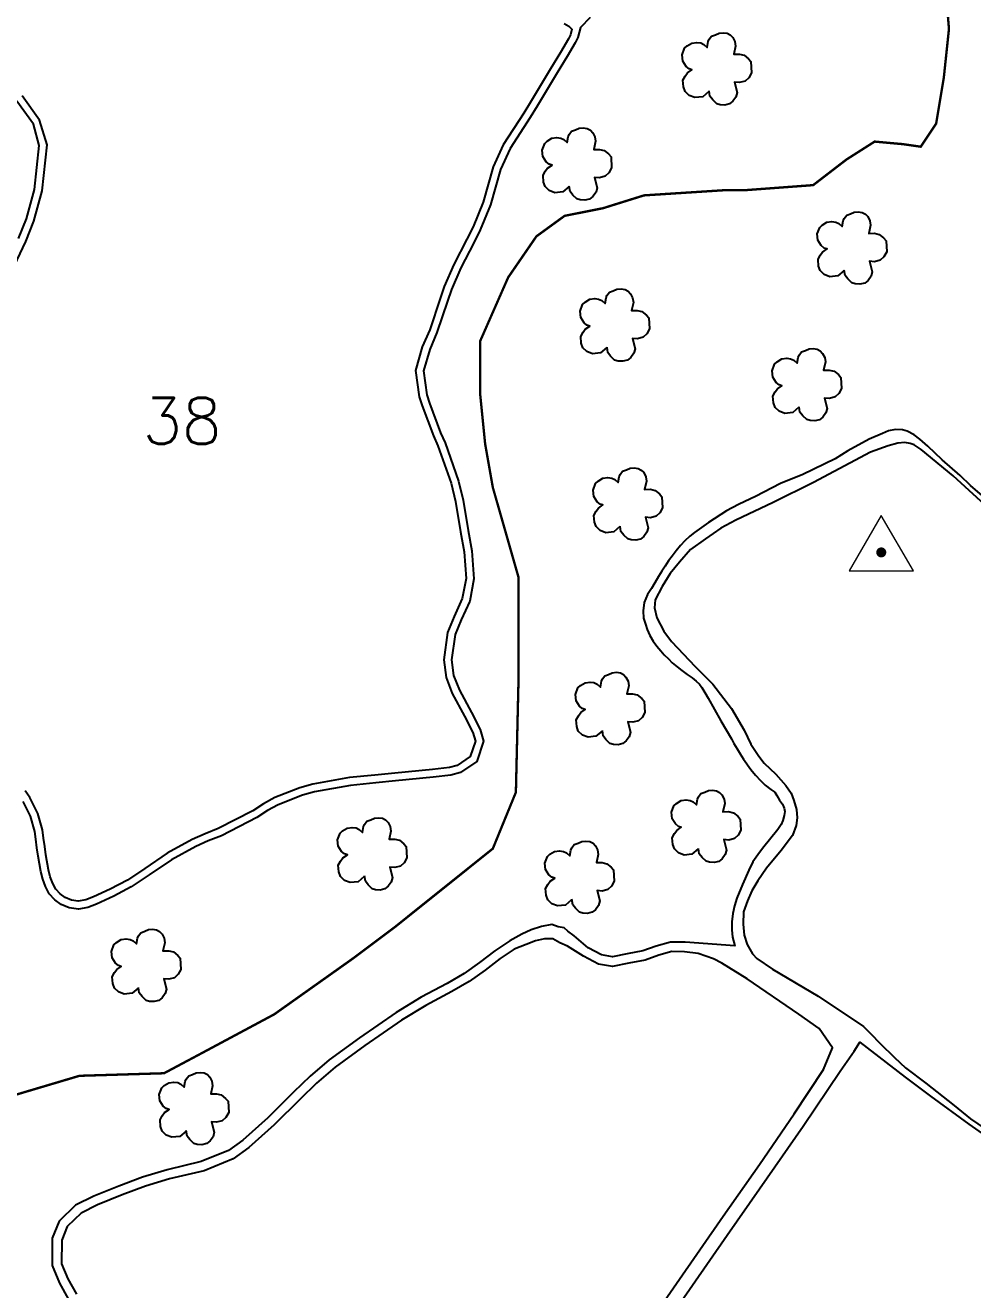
# Model space of a CAD drawing. Extents: x 745198 to 748348, y 7820251 to 7824706.
# Drawn here: x 746692 to 747093, y 7821725 to 7822259 of the extents above; entities that cross this region are included whole.
import ezdxf

# ---------------------------------------------------------------- set-up
doc = ezdxf.new("R2010")
doc.units = 0
doc.header["$MEASUREMENT"] = 0
doc.linetypes.add('CONTINUO', pattern=[0])
for name, color, linetype in [('0114000438', 1, 'Continuous'), ('0114000438038', 5, 'Continuous'), ('0114000438044', 5, 'Continuous'), ('0114000438048', 5, 'Continuous'), ('CORREGO', 174, 'Continuous'), ('SIMBOLO ARVORE', 118, 'Continuous'), ('TEXTO_NUN_TAL', 7, 'Continuous')]:
    doc.layers.add(name, color=color, linetype=linetype)
doc.layers.add('TEXTO_DIVERSOS', color=7, linetype='Continuous', lineweight=5)
doc.styles.add('SIMPLEX', font='simplex', dxfattribs={"height": 0.2})

msp = doc.modelspace()

# ---------------------------------------------------------------- linework, layer by layer
at = {"layer": '0114000438'}
for points in [[(746930.97, 7822262.78), (746926.9, 7822258.6), (746925.88, 7822254.34), (746924.7, 7822252.1), (746921.36, 7822246.31), (746917.08, 7822239.4), (746908.64, 7822225.34), (746905.73, 7822220.54), (746897.17, 7822207.38), (746893.12, 7822198.57), (746888.87, 7822183.63), (746884.6, 7822172.97), (746881.83, 7822167.52), (746876.31, 7822156.98), (746872.37, 7822147.88), (746870.7, 7822142.96), (746866.28, 7822129.62), (746863.2, 7822122.51), (746860.56, 7822113.39), (746861.98, 7822103.26), (746863.16, 7822099.76), (746867.83, 7822087.23), (746869.72, 7822083), (746875.42, 7822066.87), (746877.34, 7822058.86), (746879.44, 7822046.01), (746880.98, 7822037.41), (746881.9, 7822025.53), (746880.15, 7822016.18), (746876.53, 7822008.3), (746873.99, 7822002.06), (746872.45, 7821991.32), (746873.31, 7821984.74), (746875.75, 7821978.55), (746880.82, 7821969.06), (746884.52, 7821961.85), (746885.96, 7821956.97), (746883.14, 7821948.37), (746876.22, 7821943.69), (746872.13, 7821942.57), (746864.73, 7821941.76), (746848.72, 7821940.16), (746840.37, 7821939.34), (746829.71, 7821938.29), (746814.56, 7821935.61), (746809.39, 7821934.12), (746799.11, 7821930.11), (746794.62, 7821927.69), (746790.12, 7821924.73), (746775.12, 7821917), (746769.54, 7821914.83), (746764.28, 7821912.48), (746754, 7821906.86), (746744.62, 7821900.41), (746737.06, 7821895.4), (746729.6, 7821891.49), (746722.39, 7821888.12), (746718.7, 7821886.68), (746714.68, 7821886.02), (746710.83, 7821886.53), (746707.46, 7821887.97), (746704.75, 7821889.93), (746702.39, 7821892.45), (746700.8, 7821895.48), (746699.64, 7821898.66), (746698.8, 7821901.93), (746697.71, 7821908.38), (746697.18, 7821911.95), (746696.67, 7821915.54), (746696.22, 7821918.79), (746694.47, 7821925.28), (746691.34, 7821931.47)], [(746689.42, 7822169.43), (746692.68, 7822177.72), (746696.1, 7822190.07), (746698.09, 7822208.65), (746695.67, 7822217.66), (746688.73, 7822227.4)], [(747096.82, 7822060.57), (747091.81, 7822065.03), (747087.43, 7822069.29), (747079.79, 7822075.84), (747073.77, 7822081.62), (747070.33, 7822084.63), (747068.03, 7822086.48), (747065.09, 7822088.02), (747063.01, 7822088.54), (747060.06, 7822088.67), (747057.19, 7822088.04), (747054.6, 7822087.03), (747049.04, 7822084.59), (747039.98, 7822079.67), (747034.65, 7822076.28), (747020.95, 7822069.66), (747011.49, 7822065.79), (747000.97, 7822060.36), (746996.35, 7822058.2), (746993.75, 7822056.94), (746988.6, 7822054.23), (746981.11, 7822049.38), (746975.12, 7822045.13), (746973.14, 7822043.53), (746971.11, 7822041.64), (746969.19, 7822039.58), (746967.34, 7822037.37), (746965.74, 7822035.2), (746964.18, 7822033.14), (746962.71, 7822030.98), (746961.37, 7822028.85), (746959.88, 7822026.55), (746958.31, 7822023.92), (746956.93, 7822021.44), (746955.21, 7822018.88), (746953.83, 7822015.53), (746953.37, 7822012.05), (746953.59, 7822009), (746954.36, 7822006.4), (746955.06, 7822004.14), (746956.23, 7822001.6), (746957.7, 7821999.21), (746959.28, 7821997.09), (746960.88, 7821995.08), (746962.33, 7821993.47), (746964.11, 7821991.74), (746965.73, 7821990.12), (746967.83, 7821988.38), (746969.83, 7821986.79), (746972.02, 7821985.15), (746974.09, 7821983.74), (746975.82, 7821982.34), (746977.28, 7821981.06), (746978.27, 7821979.66), (746979.54, 7821977.5), (746980.9, 7821975.15), (746986.34, 7821965.57), (746990.78, 7821957.99), (746991.82, 7821956.01), (746993.11, 7821953.78), (746994.41, 7821951.66), (746995.8, 7821949.32), (746998.91, 7821944.96), (747000.97, 7821942.57), (747003.08, 7821940.33), (747005.07, 7821938.31), (747007.46, 7821936.54), (747009.05, 7821935.42), (747009.99, 7821933.99), (747011.12, 7821932.04), (747012.39, 7821930.37), (747013.09, 7821928.71), (747013.29, 7821927.2), (747013.11, 7821925.53), (747012.52, 7821923.47), (747011.71, 7821921.68), (747010.36, 7821919.62), (747003.95, 7821911.59), (747001.88, 7821908.89), (746999.75, 7821905.94), (746998.05, 7821902.49), (746995.48, 7821896.4), (746993.1, 7821890.59), (746992.04, 7821887.39), (746991.29, 7821884.09), (746990.93, 7821880.63), (746990.9, 7821877.28), (746991.25, 7821874.15), (746992.18, 7821870.54), (746971.13, 7821872), (746965.02, 7821872.04), (746958.92, 7821870.34), (746953.3, 7821868.36), (746946.62, 7821867.12), (746940.45, 7821865.8), (746935.87, 7821866.6), (746930.16, 7821869.65), (746924.23, 7821874.68), (746921.64, 7821876.68), (746920.01, 7821878.02), (746917.46, 7821878.48), (746914.87, 7821879.48), (746910.4, 7821878.65), (746906.14, 7821877.27), (746902.21, 7821875.43), (746897.02, 7821872.59), (746890.67, 7821868.41), (746884.21, 7821863.4), (746877.7, 7821858.73), (746870.64, 7821854.61), (746859.53, 7821848.73), (746849.05, 7821842.37), (746833.52, 7821831.65), (746820.76, 7821822.29), (746812.63, 7821815.35), (746805.68, 7821808.57), (746794.75, 7821797.78), (746784.24, 7821788.33), (746778.19, 7821783.93), (746766.63, 7821779.27), (746752.23, 7821775.81), (746741.84, 7821772.77), (746731.76, 7821768.98), (746721.19, 7821764.69), (746713.46, 7821760.86), (746706.56, 7821754.1), (746703.66, 7821746.97), (746703.54, 7821735.33), (746706.69, 7821727.98), (746710.37, 7821721.28)], [(746960.86, 7821707.84), (746989.01, 7821748.22), (747002.62, 7821767.82), (747021.1, 7821794.24), (747036.77, 7821817.55), (747042.7, 7821825.94), (747045.09, 7821829.74), (747064.14, 7821814.99), (747074.95, 7821806.91), (747091.17, 7821795.12), (747111.4, 7821780.83)]]:
    msp.add_lwpolyline(points, dxfattribs=at)
at = {"layer": '0114000438038'}
for points in [[(746920.1, 7822260.17), (746922.07, 7822259.09), (746923.32, 7822257.82), (746922.77, 7822255.51), (746921.81, 7822253.7), (746918.53, 7822248.01), (746918.53, 7822248.01), (746914.26, 7822241.12), (746905.82, 7822227.05), (746902.94, 7822222.29), (746894.27, 7822208.98), (746890.02, 7822199.71), (746885.74, 7822184.7), (746881.59, 7822174.33), (746878.9, 7822169.04), (746873.33, 7822158.4), (746869.29, 7822149.07), (746867.57, 7822144), (746863.2, 7822130.8), (746860.08, 7822123.63), (746857.19, 7822113.62), (746858.76, 7822102.5), (746860.05, 7822098.66), (746864.78, 7822085.98), (746866.65, 7822081.78), (746872.25, 7822065.93), (746874.1, 7822058.21), (746876.19, 7822045.46), (746877.71, 7822036.99), (746878.57, 7822025.71), (746876.98, 7822017.18), (746873.5, 7822009.61), (746870.78, 7822002.93), (746869.12, 7821991.34), (746870.09, 7821983.91), (746872.74, 7821977.16), (746877.9, 7821967.53), (746881.45, 7821960.62), (746882.51, 7821957.02), (746880.36, 7821950.47), (746874.83, 7821946.72), (746871.51, 7821945.82), (746864.39, 7821945.04), (746848.4, 7821943.44), (746840.05, 7821942.62), (746829.27, 7821941.56), (746813.81, 7821938.83), (746808.33, 7821937.25), (746797.72, 7821933.11), (746792.93, 7821930.53), (746788.45, 7821927.58), (746773.76, 7821920.01), (746768.27, 7821917.87), (746762.81, 7821915.43), (746752.27, 7821909.67), (746742.78, 7821903.15), (746735.38, 7821898.24), (746728.13, 7821894.44), (746721.09, 7821891.16), (746717.82, 7821889.88), (746714.63, 7821889.36), (746714.63, 7821889.36), (746711.71, 7821889.74), (746709.1, 7821890.86), (746706.94, 7821892.42), (746705.11, 7821894.38), (746703.82, 7821896.82), (746702.79, 7821899.64), (746702.03, 7821902.62), (746700.97, 7821908.9), (746700.44, 7821912.43), (746699.94, 7821916), (746699.47, 7821919.44), (746697.57, 7821926.46), (746694.17, 7821933.19), (746692.13, 7821935.99)], [(746686.43, 7822155.27), (746692.45, 7822168.12), (746695.82, 7822176.68), (746699.35, 7822189.45), (746701.44, 7822208.96), (746698.26, 7822219.38), (746690.93, 7822229.62)]]:
    msp.add_lwpolyline(points, dxfattribs=at)
at = {"layer": '0114000438044', "color": 5}
msp.add_lwpolyline([(746957.62, 7821713.62), (746987.27, 7821756.29), (747002.55, 7821778.02), (747017.21, 7821799.5), (747029.68, 7821818.26), (747033.52, 7821827.3), (747027.77, 7821835.54), (747019.22, 7821841.62), (746997.44, 7821856.55), (746986.74, 7821863.08), (746983.2, 7821865.01), (746976.66, 7821867.21), (746970.85, 7821868), (746965.56, 7821868.04), (746960.12, 7821866.52), (746954.34, 7821864.48), (746947.4, 7821863.19), (746940.53, 7821861.73), (746934.55, 7821862.77), (746928.18, 7821866.17), (746921.39, 7821870.28), (746918.26, 7821871.67), (746915.19, 7821873.48), (746911.75, 7821873.49), (746907.96, 7821872.61), (746903.97, 7821871.08), (746898.88, 7821869.03), (746893, 7821865.15), (746886.61, 7821860.2), (746879.88, 7821855.37), (746872.59, 7821851.11), (746861.5, 7821845.25), (746851.22, 7821839.01), (746835.84, 7821828.39), (746823.25, 7821819.15), (746815.33, 7821812.39), (746808.48, 7821805.71), (746797.49, 7821794.86), (746786.76, 7821785.22), (746780.14, 7821780.41), (746767.85, 7821775.45), (746753.26, 7821771.95), (746743.11, 7821768.97), (746733.22, 7821765.25), (746722.83, 7821761.04), (746715.81, 7821757.56), (746709.95, 7821751.82), (746707.65, 7821746.16), (746707.55, 7821736.13), (746710.29, 7821729.73), (746713.86, 7821723.24)], dxfattribs=at)
at = {"layer": '0114000438048'}
msp.add_lwpolyline([(747101.31, 7822053.68), (747084.44, 7822069.15), (747070.98, 7822080.28), (747068.03, 7822082.16), (747066.37, 7822082.77), (747064.02, 7822083.11), (747061.04, 7822082.92), (747057.03, 7822081.75), (747049.56, 7822079.03), (747025.38, 7822066.3), (747008.39, 7822057.79), (746992.63, 7822050.42), (746986.27, 7822046.93), (746979.73, 7822042.44), (746973.48, 7822037.89), (746968.83, 7822032.6), (746964.87, 7822027.87), (746961.48, 7822022.25), (746958.58, 7822016.7), (746958.22, 7822013.31), (746959.25, 7822009.03), (746962.15, 7822003.39), (746965.43, 7821999.04), (746975.48, 7821988.52), (746982.82, 7821981.08), (746990.71, 7821970.74), (746996.15, 7821961.55), (746999, 7821955.75), (747002.33, 7821950.6), (747004.52, 7821947.67), (747009.54, 7821942.95), (747013.71, 7821938.18), (747015.95, 7821934.97), (747017.16, 7821931.95), (747018.19, 7821928.12), (747018.5, 7821924.61), (747018.13, 7821921.28), (747016.5, 7821917.05), (747011.72, 7821910.76), (747005.6, 7821903.29), (747001.91, 7821897.97), (746999.37, 7821893.67), (746997.49, 7821889.5), (746995.92, 7821884.84), (746995.74, 7821879.66), (746996.1, 7821874.95), (746997.43, 7821871.08), (746999.61, 7821867.14), (747001.42, 7821865.09), (747008.08, 7821860.67), (747027.38, 7821849.18), (747046.54, 7821836.33), (747049.64, 7821833.34), (747053.63, 7821829.17), (747059.62, 7821823.24), (747064.34, 7821818.95), (747072.99, 7821812.48), (747084.93, 7821803.07), (747091.87, 7821797.4), (747121.18, 7821777.36)], dxfattribs=at)
at = {"layer": 'CORREGO', "const_width": 1}
msp.add_lwpolyline([(746675.07, 7821803.64), (746715.15, 7821815.55), (746750.9, 7821816.63), (746767.15, 7821825.29), (746797.48, 7821841.53), (746831.06, 7821865.35), (746848.39, 7821878.34), (746889.88, 7821911.54), (746899.63, 7821935.36), (746900.72, 7821981.91), (746900.72, 7822001.4), (746900.72, 7822026.29), (746889.88, 7822064.18), (746886.63, 7822082.59), (746884.47, 7822104.24), (746884.47, 7822125.89), (746896.38, 7822152.95), (746908.3, 7822170.28), (746920.22, 7822178.94), (746936.47, 7822182.18), (746953.8, 7822187.6), (746987.38, 7822189.76), (746996.05, 7822189.76), (747025.3, 7822191.93), (747039.38, 7822202.75), (747051.29, 7822210.33), (747063.21, 7822209.25), (747070.79, 7822208.16), (747077.29, 7822217.91), (747080.54, 7822237.39), (747082.71, 7822257.96), (747081.63, 7822270.95)], dxfattribs=at)
at = {"layer": 'SIMBOLO ARVORE', "linetype": 'CONTINUO'}
for points in [[(746981.25, 7822231.52, 0), (746978.6, 7822229.3, 0), (746975.25, 7822228.92, 0), (746972.85, 7822229.85, 0), (746971.15, 7822231.51, 0), (746970.45, 7822233.43, 0), (746970.26, 7822236.25, 0), (746971.18, 7822238.03, 0), (746972.14, 7822239.35, 0), (746974.08, 7822240.66, 0), (746972.85, 7822241.05, 0), (746971.63, 7822242.05, 0), (746970.21, 7822244.3, 0), (746969.95, 7822246.98, 0), (746970.98, 7822249.77, 0), (746972.06, 7822250.77, 0), (746974.03, 7822251.97, 0), (746976.1, 7822252.25, 0), (746977.76, 7822252.01, 0), (746979.07, 7822251.41, 0), (746980.5, 7822250.13, 0), (746980.93, 7822252.57, 0), (746981.3, 7822253.55, 0), (746982.37, 7822254.91, 0), (746983.97, 7822255.49, 0), (746985.52, 7822256.19, 0), (746987.28, 7822256.35, 0), (746988.93, 7822256.11, 0), (746990.28, 7822255.4, 0), (746991.28, 7822254.32, 0), (746992.15, 7822252.59, 0), (746992.5, 7822250.67, 0), (746991.7, 7822247.24, 0), (746994.1, 7822247.28, 0), (746996.09, 7822246.8, 0), (746997.96, 7822245.32, 0), (746999, 7822244.13, 0), (746999.28, 7822239.42, 0), (746998.12, 7822237.3, 0), (746996.58, 7822235.9, 0), (746994.17, 7822235.25, 0), (746992.05, 7822235.44, 0), (746993.18, 7822231.03, 0), (746992.66, 7822229.16, 0), (746991.39, 7822227.36, 0), (746989.98, 7822226.25, 0), (746987.99, 7822225.76, 0), (746986.02, 7822225.88, 0), (746984.53, 7822226.3, 0), (746982.84, 7822227.96, 0), (746981.68, 7822229.47, 0), (746981.33, 7822231.75, 0)], [(746922.09, 7822191.29, 0), (746919.44, 7822189.08, 0), (746916.09, 7822188.69, 0), (746913.69, 7822189.62, 0), (746911.99, 7822191.29, 0), (746911.29, 7822193.2, 0), (746911.1, 7822196.02, 0), (746912.02, 7822197.8, 0), (746912.98, 7822199.12, 0), (746914.92, 7822200.43, 0), (746913.69, 7822200.82, 0), (746912.47, 7822201.83, 0), (746911.05, 7822204.07, 0), (746910.79, 7822206.75, 0), (746911.82, 7822209.54, 0), (746912.9, 7822210.54, 0), (746914.87, 7822211.74, 0), (746916.94, 7822212.02, 0), (746918.6, 7822211.78, 0), (746919.91, 7822211.18, 0), (746921.34, 7822209.9, 0), (746921.77, 7822212.35, 0), (746922.14, 7822213.32, 0), (746923.21, 7822214.68, 0), (746924.81, 7822215.27, 0), (746926.36, 7822215.96, 0), (746928.12, 7822216.12, 0), (746929.77, 7822215.88, 0), (746931.12, 7822215.17, 0), (746932.12, 7822214.09, 0), (746932.99, 7822212.36, 0), (746933.34, 7822210.44, 0), (746932.54, 7822207.01, 0), (746934.94, 7822207.05, 0), (746936.93, 7822206.57, 0), (746938.8, 7822205.09, 0), (746939.84, 7822203.9, 0), (746940.12, 7822199.19, 0), (746938.96, 7822197.08, 0), (746937.42, 7822195.67, 0), (746935.01, 7822195.02, 0), (746932.89, 7822195.21, 0), (746934.02, 7822190.8, 0), (746933.5, 7822188.93, 0), (746932.23, 7822187.13, 0), (746930.82, 7822186.02, 0), (746928.83, 7822185.53, 0), (746926.86, 7822185.65, 0), (746925.37, 7822186.07, 0), (746923.68, 7822187.74, 0), (746922.52, 7822189.24, 0), (746922.17, 7822191.52, 0)], [(747038.35, 7822155.83, 0), (747035.71, 7822153.61, 0), (747032.35, 7822153.23, 0), (747029.96, 7822154.16, 0), (747028.26, 7822155.82, 0), (747027.56, 7822157.73, 0), (747027.37, 7822160.56, 0), (747028.28, 7822162.34, 0), (747029.25, 7822163.66, 0), (747031.18, 7822164.97, 0), (747029.95, 7822165.36, 0), (747028.74, 7822166.36, 0), (747027.31, 7822168.61, 0), (747027.05, 7822171.29, 0), (747028.08, 7822174.08, 0), (747029.16, 7822175.08, 0), (747031.14, 7822176.28, 0), (747033.21, 7822176.56, 0), (747034.86, 7822176.32, 0), (747036.17, 7822175.72, 0), (747037.61, 7822174.44, 0), (747038.04, 7822176.88, 0), (747038.4, 7822177.86, 0), (747039.47, 7822179.22, 0), (747041.07, 7822179.8, 0), (747042.63, 7822180.49, 0), (747044.38, 7822180.65, 0), (747046.04, 7822180.42, 0), (747047.38, 7822179.71, 0), (747048.38, 7822178.63, 0), (747049.26, 7822176.9, 0), (747049.6, 7822174.98, 0), (747048.8, 7822171.55, 0), (747051.2, 7822171.59, 0), (747053.19, 7822171.11, 0), (747055.06, 7822169.63, 0), (747056.1, 7822168.44, 0), (747056.38, 7822163.72, 0), (747055.22, 7822161.61, 0), (747053.69, 7822160.21, 0), (747051.27, 7822159.56, 0), (747049.15, 7822159.75, 0), (747050.28, 7822155.34, 0), (747049.76, 7822153.46, 0), (747048.49, 7822151.67, 0), (747047.09, 7822150.55, 0), (747045.09, 7822150.07, 0), (747043.12, 7822150.18, 0), (747041.64, 7822150.61, 0), (747039.94, 7822152.27, 0), (747038.78, 7822153.78, 0), (747038.43, 7822156.06, 0)], [(746938.08, 7822123.25, 0), (746935.44, 7822121.03, 0), (746932.08, 7822120.64, 0), (746929.69, 7822121.57, 0), (746927.99, 7822123.24, 0), (746927.29, 7822125.15, 0), (746927.1, 7822127.97, 0), (746928.01, 7822129.76, 0), (746928.98, 7822131.07, 0), (746930.91, 7822132.39, 0), (746929.68, 7822132.78, 0), (746928.47, 7822133.78, 0), (746927.04, 7822136.03, 0), (746926.78, 7822138.71, 0), (746927.81, 7822141.49, 0), (746928.89, 7822142.49, 0), (746930.87, 7822143.7, 0), (746932.94, 7822143.98, 0), (746934.59, 7822143.74, 0), (746935.9, 7822143.13, 0), (746937.34, 7822141.85, 0), (746937.77, 7822144.3, 0), (746938.13, 7822145.28, 0), (746939.21, 7822146.63, 0), (746940.8, 7822147.22, 0), (746942.36, 7822147.91, 0), (746944.11, 7822148.07, 0), (746945.77, 7822147.83, 0), (746947.11, 7822147.12, 0), (746948.11, 7822146.04, 0), (746948.99, 7822144.32, 0), (746949.33, 7822142.39, 0), (746948.53, 7822138.97, 0), (746950.93, 7822139, 0), (746952.92, 7822138.53, 0), (746954.79, 7822137.04, 0), (746955.83, 7822135.86, 0), (746956.11, 7822131.14, 0), (746954.95, 7822129.03, 0), (746953.42, 7822127.62, 0), (746951, 7822126.98, 0), (746948.88, 7822127.16, 0), (746950.01, 7822122.76, 0), (746949.49, 7822120.88, 0), (746948.22, 7822119.09, 0), (746946.82, 7822117.97, 0), (746944.82, 7822117.48, 0), (746942.85, 7822117.6, 0), (746941.37, 7822118.02, 0), (746939.67, 7822119.69, 0), (746938.51, 7822121.19, 0), (746938.16, 7822123.47, 0)], [(747019.28, 7822098.04, 0), (747016.64, 7822095.82, 0), (747013.28, 7822095.44, 0), (747010.89, 7822096.37, 0), (747009.19, 7822098.03, 0), (747008.49, 7822099.95, 0), (747008.3, 7822102.77, 0), (747009.21, 7822104.55, 0), (747010.18, 7822105.87, 0), (747012.11, 7822107.18, 0), (747010.88, 7822107.57, 0), (747009.67, 7822108.57, 0), (747008.24, 7822110.82, 0), (747007.98, 7822113.5, 0), (747009.01, 7822116.29, 0), (747010.1, 7822117.29, 0), (747012.07, 7822118.49, 0), (747014.14, 7822118.77, 0), (747015.79, 7822118.53, 0), (747017.1, 7822117.93, 0), (747018.54, 7822116.65, 0), (747018.97, 7822119.09, 0), (747019.33, 7822120.07, 0), (747020.41, 7822121.43, 0), (747022, 7822122.01, 0), (747023.56, 7822122.71, 0), (747025.31, 7822122.87, 0), (747026.97, 7822122.63, 0), (747028.31, 7822121.92, 0), (747029.31, 7822120.84, 0), (747030.19, 7822119.11, 0), (747030.53, 7822117.19, 0), (747029.73, 7822113.76, 0), (747032.13, 7822113.8, 0), (747034.12, 7822113.32, 0), (747035.99, 7822111.84, 0), (747037.03, 7822110.65, 0), (747037.31, 7822105.93, 0), (747036.15, 7822103.82, 0), (747034.62, 7822102.42, 0), (747032.2, 7822101.77, 0), (747030.08, 7822101.96, 0), (747031.21, 7822097.55, 0), (747030.69, 7822095.67, 0), (747029.42, 7822093.88, 0), (747028.02, 7822092.77, 0), (747026.02, 7822092.28, 0), (747024.05, 7822092.4, 0), (747022.57, 7822092.82, 0), (747020.87, 7822094.48, 0), (747019.72, 7822095.99, 0), (747019.36, 7822098.27, 0)], [(746943.62, 7822047.63, 0), (746940.97, 7822045.41, 0), (746937.62, 7822045.02, 0), (746935.22, 7822045.95, 0), (746933.52, 7822047.62, 0), (746932.82, 7822049.53, 0), (746932.63, 7822052.36, 0), (746933.55, 7822054.14, 0), (746934.51, 7822055.46, 0), (746936.45, 7822056.77, 0), (746935.22, 7822057.16, 0), (746934, 7822058.16, 0), (746932.58, 7822060.41, 0), (746932.32, 7822063.09, 0), (746933.35, 7822065.88, 0), (746934.43, 7822066.87, 0), (746936.4, 7822068.08, 0), (746938.47, 7822068.36, 0), (746940.13, 7822068.12, 0), (746941.44, 7822067.52, 0), (746942.87, 7822066.23, 0), (746943.3, 7822068.68, 0), (746943.67, 7822069.66, 0), (746944.74, 7822071.02, 0), (746946.34, 7822071.6, 0), (746947.89, 7822072.29, 0), (746949.65, 7822072.45, 0), (746951.3, 7822072.22, 0), (746952.65, 7822071.51, 0), (746953.65, 7822070.43, 0), (746954.52, 7822068.7, 0), (746954.87, 7822066.77, 0), (746954.07, 7822063.35, 0), (746956.47, 7822063.39, 0), (746958.46, 7822062.91, 0), (746960.33, 7822061.43, 0), (746961.37, 7822060.24, 0), (746961.65, 7822055.52, 0), (746960.49, 7822053.41, 0), (746958.95, 7822052, 0), (746956.54, 7822051.36, 0), (746954.42, 7822051.55, 0), (746955.55, 7822047.14, 0), (746955.03, 7822045.26, 0), (746953.76, 7822043.47, 0), (746952.35, 7822042.35, 0), (746950.36, 7822041.86, 0), (746948.39, 7822041.98, 0), (746946.9, 7822042.4, 0), (746945.21, 7822044.07, 0), (746944.05, 7822045.58, 0), (746943.7, 7822047.86, 0)], [(746936.12, 7821961.23, 0), (746933.48, 7821959.01, 0), (746930.12, 7821958.62, 0), (746927.73, 7821959.55, 0), (746926.03, 7821961.22, 0), (746925.33, 7821963.13, 0), (746925.14, 7821965.95, 0), (746926.05, 7821967.73, 0), (746927.02, 7821969.05, 0), (746928.95, 7821970.36, 0), (746927.72, 7821970.76, 0), (746926.51, 7821971.76, 0), (746925.08, 7821974.01, 0), (746924.83, 7821976.68, 0), (746925.85, 7821979.47, 0), (746926.94, 7821980.47, 0), (746928.91, 7821981.68, 0), (746930.98, 7821981.95, 0), (746932.64, 7821981.72, 0), (746933.94, 7821981.11, 0), (746935.38, 7821979.83, 0), (746935.81, 7821982.28, 0), (746936.18, 7821983.26, 0), (746937.25, 7821984.61, 0), (746938.84, 7821985.2, 0), (746940.4, 7821985.89, 0), (746942.15, 7821986.05, 0), (746943.81, 7821985.81, 0), (746945.15, 7821985.1, 0), (746946.15, 7821984.02, 0), (746947.03, 7821982.29, 0), (746947.37, 7821980.37, 0), (746946.58, 7821976.95, 0), (746948.98, 7821976.98, 0), (746950.96, 7821976.51, 0), (746952.83, 7821975.02, 0), (746953.87, 7821973.84, 0), (746954.15, 7821969.12, 0), (746953, 7821967.01, 0), (746951.46, 7821965.6, 0), (746949.04, 7821964.95, 0), (746946.92, 7821965.14, 0), (746948.05, 7821960.74, 0), (746947.53, 7821958.86, 0), (746946.26, 7821957.07, 0), (746944.86, 7821955.95, 0), (746942.87, 7821955.46, 0), (746940.89, 7821955.58, 0), (746939.41, 7821956, 0), (746937.71, 7821957.67, 0), (746936.56, 7821959.17, 0), (746936.2, 7821961.45, 0)], [(746976.72, 7821911.43, 0), (746974.08, 7821909.21, 0), (746970.72, 7821908.82, 0), (746968.33, 7821909.75, 0), (746966.63, 7821911.42, 0), (746965.93, 7821913.33, 0), (746965.74, 7821916.16, 0), (746966.65, 7821917.94, 0), (746967.62, 7821919.26, 0), (746969.55, 7821920.57, 0), (746968.32, 7821920.96, 0), (746967.11, 7821921.96, 0), (746965.68, 7821924.21, 0), (746965.43, 7821926.89, 0), (746966.46, 7821929.67, 0), (746967.54, 7821930.67, 0), (746969.51, 7821931.88, 0), (746971.58, 7821932.16, 0), (746973.24, 7821931.92, 0), (746974.54, 7821931.31, 0), (746975.98, 7821930.03, 0), (746976.41, 7821932.48, 0), (746976.78, 7821933.46, 0), (746977.85, 7821934.82, 0), (746979.44, 7821935.4, 0), (746981, 7821936.09, 0), (746982.75, 7821936.25, 0), (746984.41, 7821936.02, 0), (746985.75, 7821935.3, 0), (746986.75, 7821934.22, 0), (746987.63, 7821932.5, 0), (746987.97, 7821930.57, 0), (746987.18, 7821927.15, 0), (746989.58, 7821927.19, 0), (746991.56, 7821926.71, 0), (746993.43, 7821925.23, 0), (746994.47, 7821924.04, 0), (746994.75, 7821919.32, 0), (746993.6, 7821917.21, 0), (746992.06, 7821915.8, 0), (746989.64, 7821915.16, 0), (746987.52, 7821915.34, 0), (746988.65, 7821910.94, 0), (746988.13, 7821909.06, 0), (746986.86, 7821907.27, 0), (746985.46, 7821906.15, 0), (746983.47, 7821905.66, 0), (746981.49, 7821905.78, 0), (746980.01, 7821906.2, 0), (746978.31, 7821907.87, 0), (746977.16, 7821909.37, 0), (746976.8, 7821911.66, 0)], [(746835.55, 7821899.78, 0), (746832.91, 7821897.56, 0), (746829.55, 7821897.17, 0), (746827.16, 7821898.1, 0), (746825.46, 7821899.77, 0), (746824.76, 7821901.68, 0), (746824.57, 7821904.51, 0), (746825.48, 7821906.29, 0), (746826.45, 7821907.61, 0), (746828.38, 7821908.92, 0), (746827.15, 7821909.31, 0), (746825.94, 7821910.31, 0), (746824.51, 7821912.56, 0), (746824.25, 7821915.24, 0), (746825.28, 7821918.03, 0), (746826.37, 7821919.03, 0), (746828.34, 7821920.23, 0), (746830.41, 7821920.51, 0), (746832.06, 7821920.27, 0), (746833.37, 7821919.67, 0), (746834.81, 7821918.39, 0), (746835.24, 7821920.83, 0), (746835.6, 7821921.81, 0), (746836.68, 7821923.17, 0), (746838.27, 7821923.75, 0), (746839.83, 7821924.44, 0), (746841.58, 7821924.6, 0), (746843.24, 7821924.37, 0), (746844.58, 7821923.66, 0), (746845.58, 7821922.58, 0), (746846.46, 7821920.85, 0), (746846.8, 7821918.93, 0), (746846.01, 7821915.5, 0), (746848.41, 7821915.54, 0), (746850.39, 7821915.06, 0), (746852.26, 7821913.58, 0), (746853.3, 7821912.39, 0), (746853.58, 7821907.67, 0), (746852.43, 7821905.56, 0), (746850.89, 7821904.16, 0), (746848.47, 7821903.51, 0), (746846.35, 7821903.7, 0), (746847.48, 7821899.29, 0), (746846.96, 7821897.41, 0), (746845.69, 7821895.62, 0), (746844.29, 7821894.5, 0), (746842.3, 7821894.01, 0), (746840.32, 7821894.13, 0), (746838.84, 7821894.55, 0), (746837.14, 7821896.22, 0), (746835.99, 7821897.73, 0), (746835.63, 7821900.01, 0)], [(746923.2, 7821889.91, 0), (746920.56, 7821887.69, 0), (746917.2, 7821887.31, 0), (746914.81, 7821888.24, 0), (746913.11, 7821889.9, 0), (746912.41, 7821891.82, 0), (746912.22, 7821894.64, 0), (746913.14, 7821896.42, 0), (746914.1, 7821897.74, 0), (746916.03, 7821899.05, 0), (746914.8, 7821899.44, 0), (746913.59, 7821900.44, 0), (746912.16, 7821902.69, 0), (746911.91, 7821905.37, 0), (746912.94, 7821908.16, 0), (746914.02, 7821909.16, 0), (746915.99, 7821910.36, 0), (746918.06, 7821910.64, 0), (746919.72, 7821910.4, 0), (746921.03, 7821909.8, 0), (746922.46, 7821908.52, 0), (746922.89, 7821910.96, 0), (746923.26, 7821911.94, 0), (746924.33, 7821913.3, 0), (746925.92, 7821913.88, 0), (746927.48, 7821914.57, 0), (746929.23, 7821914.73, 0), (746930.89, 7821914.5, 0), (746932.24, 7821913.79, 0), (746933.24, 7821912.71, 0), (746934.11, 7821910.98, 0), (746934.45, 7821909.06, 0), (746933.66, 7821905.63, 0), (746936.06, 7821905.67, 0), (746938.04, 7821905.19, 0), (746939.92, 7821903.71, 0), (746940.95, 7821902.52, 0), (746941.24, 7821897.8, 0), (746940.08, 7821895.69, 0), (746938.54, 7821894.29, 0), (746936.12, 7821893.64, 0), (746934, 7821893.83, 0), (746935.14, 7821889.42, 0), (746934.62, 7821887.54, 0), (746933.34, 7821885.75, 0), (746931.94, 7821884.64, 0), (746929.95, 7821884.15, 0), (746927.97, 7821884.26, 0), (746926.49, 7821884.69, 0), (746924.79, 7821886.35, 0), (746923.64, 7821887.86, 0), (746923.29, 7821890.14, 0)], [(746740, 7821852.65, 0), (746737.35, 7821850.43, 0), (746734, 7821850.04, 0), (746731.6, 7821850.97, 0), (746729.91, 7821852.64, 0), (746729.2, 7821854.55, 0), (746729.01, 7821857.37, 0), (746729.93, 7821859.15, 0), (746730.9, 7821860.47, 0), (746732.83, 7821861.78, 0), (746731.6, 7821862.18, 0), (746730.39, 7821863.18, 0), (746728.96, 7821865.43, 0), (746728.7, 7821868.1, 0), (746729.73, 7821870.89, 0), (746730.81, 7821871.89, 0), (746732.78, 7821873.1, 0), (746734.86, 7821873.37, 0), (746736.51, 7821873.14, 0), (746737.82, 7821872.53, 0), (746739.26, 7821871.25, 0), (746739.69, 7821873.7, 0), (746740.05, 7821874.67, 0), (746741.12, 7821876.03, 0), (746742.72, 7821876.62, 0), (746744.28, 7821877.31, 0), (746746.03, 7821877.47, 0), (746747.68, 7821877.23, 0), (746749.03, 7821876.52, 0), (746750.03, 7821875.44, 0), (746750.91, 7821873.71, 0), (746751.25, 7821871.79, 0), (746750.45, 7821868.37, 0), (746752.85, 7821868.4, 0), (746754.84, 7821867.92, 0), (746756.71, 7821866.44, 0), (746757.75, 7821865.26, 0), (746758.03, 7821860.54, 0), (746756.87, 7821858.43, 0), (746755.34, 7821857.02, 0), (746752.92, 7821856.37, 0), (746750.8, 7821856.56, 0), (746751.93, 7821852.16, 0), (746751.41, 7821850.28, 0), (746750.14, 7821848.49, 0), (746748.74, 7821847.37, 0), (746746.74, 7821846.88, 0), (746744.77, 7821847, 0), (746743.29, 7821847.42, 0), (746741.59, 7821849.09, 0), (746740.43, 7821850.59, 0), (746740.08, 7821852.87, 0)], [(746760.19, 7821792.16, 0), (746757.55, 7821789.94, 0), (746754.19, 7821789.56, 0), (746751.79, 7821790.49, 0), (746750.1, 7821792.15, 0), (746749.4, 7821794.06, 0), (746749.21, 7821796.89, 0), (746750.12, 7821798.67, 0), (746751.09, 7821799.99, 0), (746753.02, 7821801.3, 0), (746751.79, 7821801.69, 0), (746750.58, 7821802.69, 0), (746749.15, 7821804.94, 0), (746748.89, 7821807.62, 0), (746749.92, 7821810.41, 0), (746751, 7821811.41, 0), (746752.98, 7821812.61, 0), (746755.05, 7821812.89, 0), (746756.7, 7821812.65, 0), (746758.01, 7821812.05, 0), (746759.45, 7821810.77, 0), (746759.88, 7821813.21, 0), (746760.24, 7821814.19, 0), (746761.31, 7821815.55, 0), (746762.91, 7821816.13, 0), (746764.47, 7821816.82, 0), (746766.22, 7821816.98, 0), (746767.87, 7821816.75, 0), (746769.22, 7821816.04, 0), (746770.22, 7821814.96, 0), (746771.1, 7821813.23, 0), (746771.44, 7821811.31, 0), (746770.64, 7821807.88, 0), (746773.04, 7821807.92, 0), (746775.03, 7821807.44, 0), (746776.9, 7821805.96, 0), (746777.94, 7821804.77, 0), (746778.22, 7821800.05, 0), (746777.06, 7821797.94, 0), (746775.53, 7821796.54, 0), (746773.11, 7821795.89, 0), (746770.99, 7821796.08, 0), (746772.12, 7821791.67, 0), (746771.6, 7821789.79, 0), (746770.33, 7821788, 0), (746768.93, 7821786.89, 0), (746766.93, 7821786.4, 0), (746764.96, 7821786.51, 0), (746763.48, 7821786.94, 0), (746761.78, 7821788.6, 0), (746760.62, 7821790.11, 0), (746760.27, 7821792.39, 0)]]:
    msp.add_polyline3d(points, dxfattribs=at)
at = {"layer": 'TEXTO_DIVERSOS', "color": 7, "lineweight": 9, "flags": 128}
msp.add_lwpolyline([(747040.53, 7822028.9), (747067.65, 7822028.9), (747054.09, 7822052.39)], close=True, dxfattribs=at)
at = {"layer": 'TEXTO_DIVERSOS', "color": 7, "lineweight": 9, "const_width": 2.12, "flags": 128}
msp.add_lwpolyline([(747053.03, 7822036.73, -1), (747055.15, 7822036.73, -1)], format="xyb", close=True, dxfattribs=at)

# ---------------------------------------------------------------- texts
at = {"layer": 'TEXTO_NUN_TAL', "linetype": 'Continuous', "style": 'SIMPLEX'}
msp.add_text('38', height=19.5, dxfattribs=at).set_placement((746741.79, 7822082.54, 665.59))

doc.saveas('drawing.dxf')
